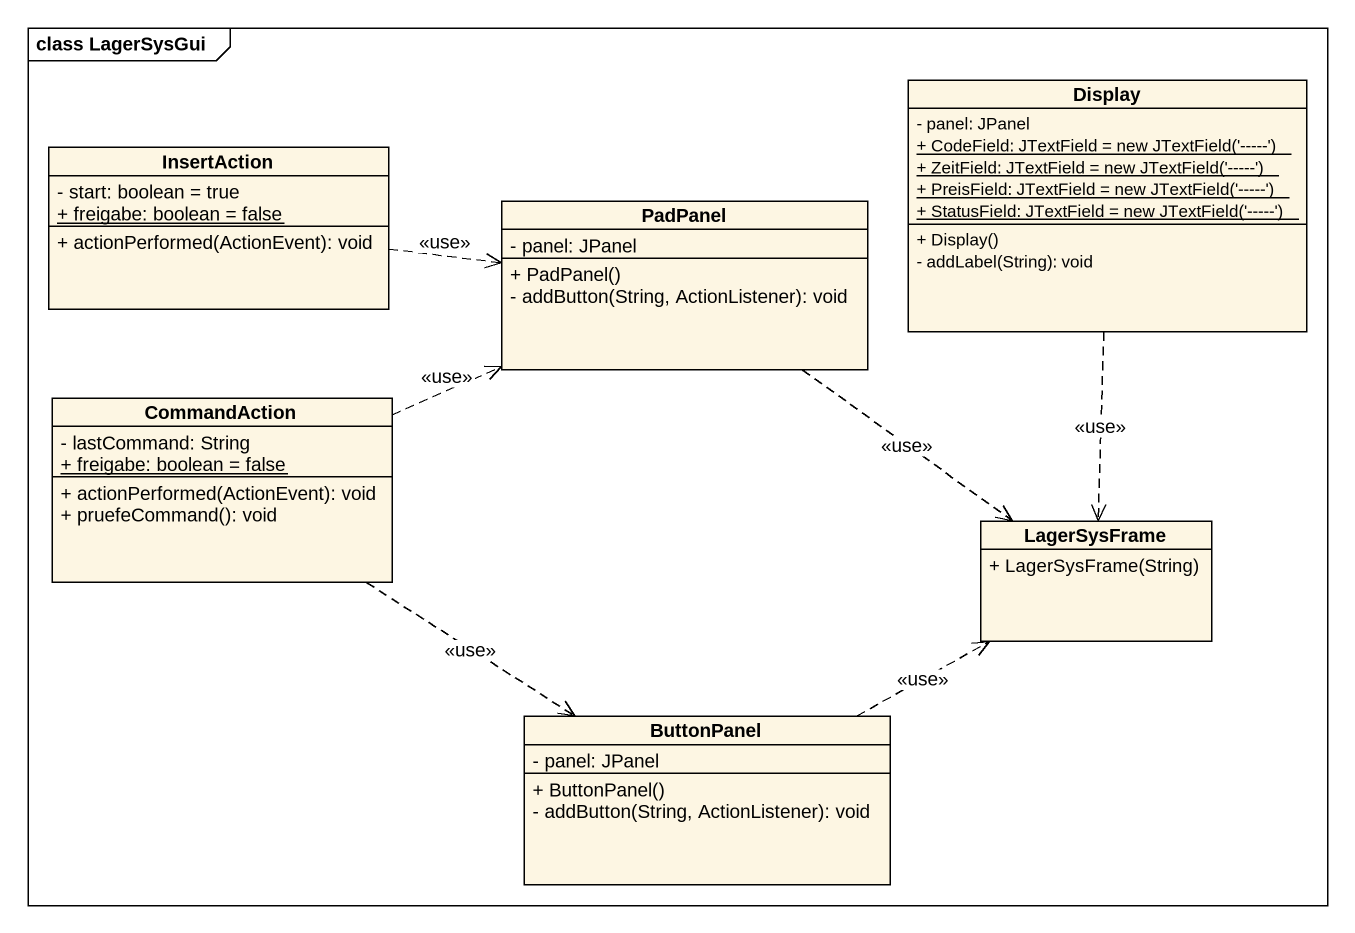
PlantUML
@startuml
mainframe class LagerSysGui
hide circle
hide empty members
skinparam classAttributeIconSize 0
class Display {
  - panel: JPanel
  {static} {field} + CodeField: JTextField = new JTextField('~--~---')
  {static} {field} + ZeitField: JTextField = new JTextField('~--~---')
  {static} {field} + PreisField: JTextField = new JTextField('~--~---')
  {static} {field} + StatusField: JTextField = new JTextField('~--~---')
  + Display()
  - addLabel(String): void
}
class InsertAction {
  - start: boolean = true
  {static} + freigabe: boolean = false
  + actionPerformed(ActionEvent): void
}
class PadPanel {
  - panel: JPanel
  + PadPanel()
  - addButton(String, ActionListener): void
}
class CommandAction {
  - lastCommand: String
  {static} + freigabe: boolean = false
  + actionPerformed(ActionEvent): void
  + pruefeCommand(): void
}
class LagerSysFrame {
  + LagerSysFrame(String)
}
class ButtonPanel {
  - panel: JPanel
  + ButtonPanel()
  - addButton(String, ActionListener): void
}
Display ..> LagerSysFrame : <<use>>
InsertAction .right.> PadPanel : <<use>>
PadPanel ..> LagerSysFrame : <<use>>
CommandAction .right.> PadPanel : <<use>>
CommandAction ..> ButtonPanel : <<use>>
ButtonPanel .right.> LagerSysFrame : <<use>>
@enduml
